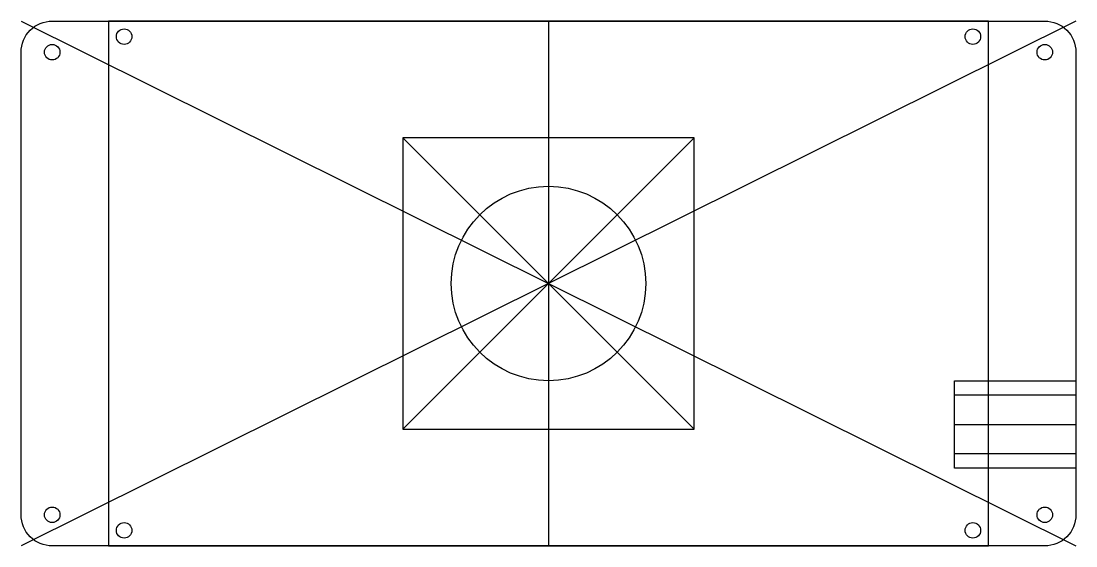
# Model space of a CAD drawing. Header units: millimetres. Extents: x -108 to 109, y -54 to 54.
import ezdxf

# ---------------------------------------------------------------- set-up
doc = ezdxf.new("R2010")
doc.units = ezdxf.units.MM
doc.layers.get('0').update_dxf_attribs({"linetype": 'CONTINUOUS'})

msp = doc.modelspace()

# ---------------------------------------------------------------- linework, layer by layer
for p, q in [((108.5, 54), (-108.5, -54)), ((-108.5, 54), (108.5, -54)), ((90.5, 54), (-90.5, 54)), ((-90.5, 54), (-90.5, -54)), ((0, 54), (0, -54)), ((90.5, -54), (90.5, 54)), ((30, 30), (-30, 30)), ((-30, 30), (-30, -30)), ((30, 30), (-30, -30)), ((-30, 30), (30, -30)), ((30, -30), (30, 30)), ((108.5, -23), (83.5, -23)), ((-30, -30), (30, -30)), ((83.5, -29), (108.5, -29)), ((83.5, -35), (108.5, -35)), ((-90.5, -54), (90.5, -54))]:
    msp.add_line(p, q)
msp.add_lwpolyline([(-102.1, 54), (102.1, 54, -0.414214), (108.5, 47.6), (108.5, -47.6, -0.414214), (102.1, -54), (-102.1, -54, -0.414214), (-108.5, -47.6), (-108.5, 47.6, -0.414214)], format="xyb", close=True)
msp.add_lwpolyline([(83.5, -20), (108.5, -20), (108.5, -38), (83.5, -38)], close=True)
for centre, radius in [((-87.3, 50.8), 1.6), ((87.3, 50.8), 1.6), ((-102.1, 47.6), 1.6), ((102.1, 47.6), 1.6), ((0, 0), 20), ((-102.1, -47.6), 1.6), ((102.1, -47.6), 1.6), ((-87.3, -50.8), 1.6), ((87.3, -50.8), 1.6)]:
    msp.add_circle(centre, radius)

doc.saveas('drawing.dxf')
